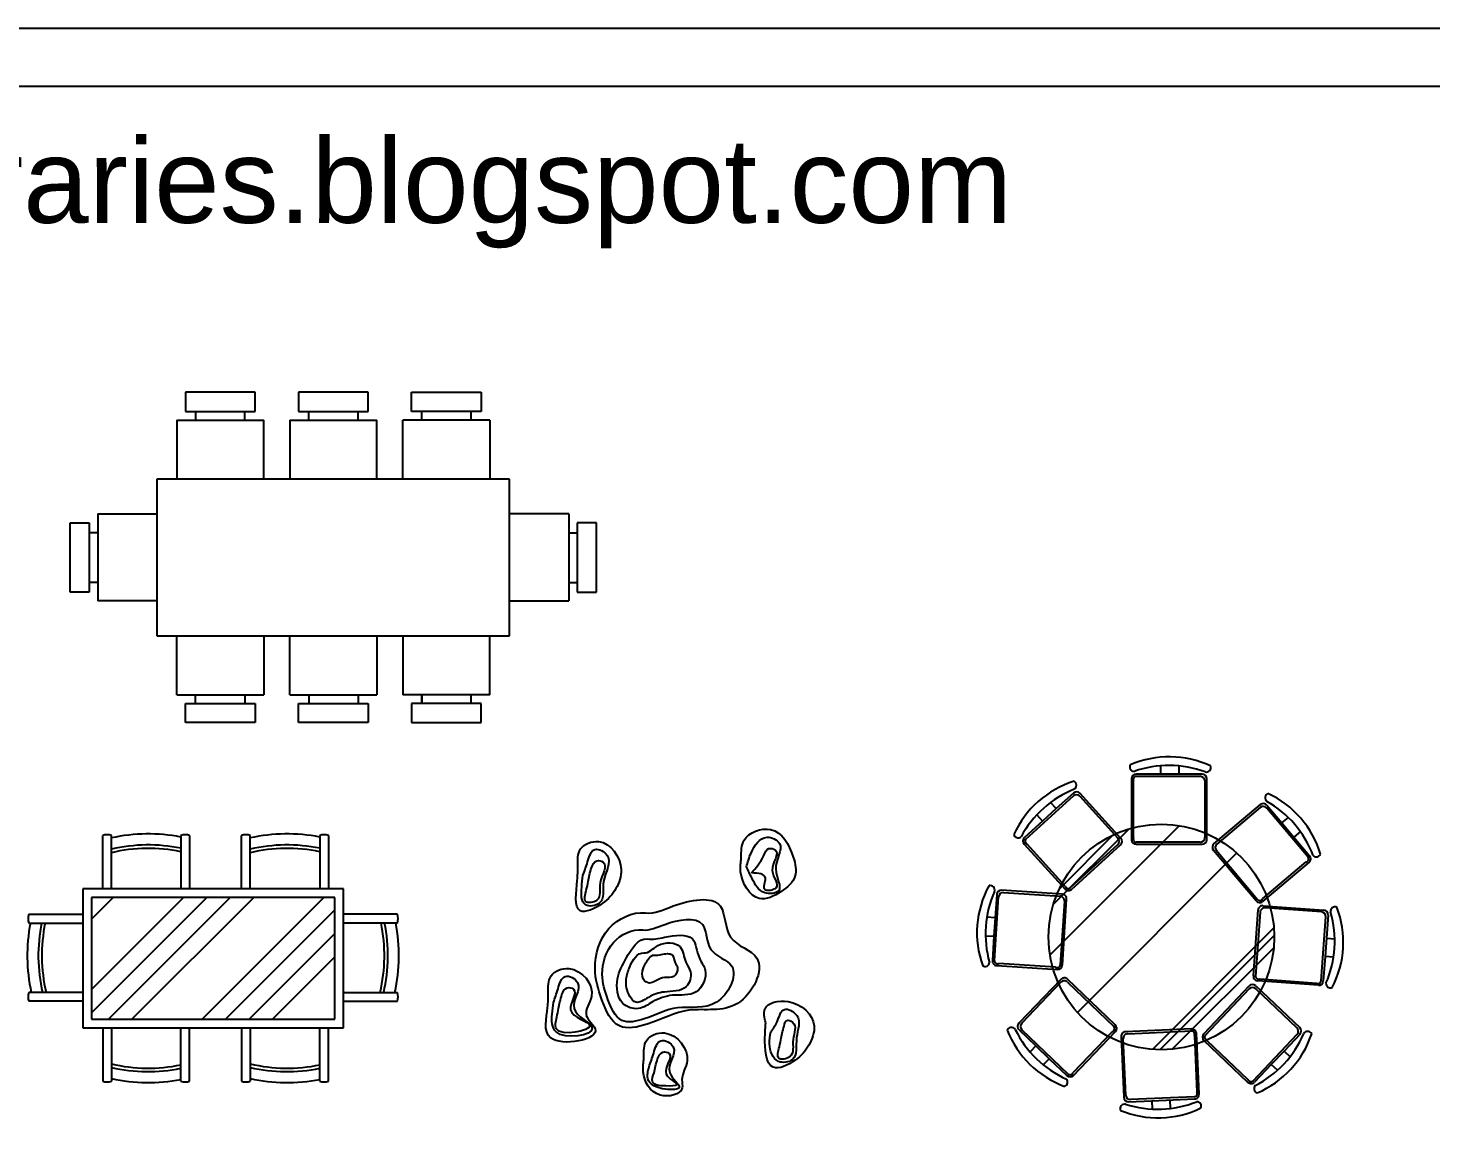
# Model space of a CAD drawing. Header units: inches. Extents: x 10.6 to 53.1, y 11.1 to 35.9.
# Drawn here: x 15.06 to 23.13, y 29.51 to 35.88 of the extents above; entities that cross this region are included whole.
import ezdxf

# ---------------------------------------------------------------- set-up
doc = ezdxf.new("R2010")
doc.units = ezdxf.units.IN
doc.header["$MEASUREMENT"] = 0
for name, color, linetype in [('02', 2, 'Continuous'), ('4', 4, 'Continuous'), ('kadrbm', 4, 'Continuous')]:
    doc.layers.add(name, color=color, linetype=linetype)
doc.styles.add('bmmm', font='swissel.ttf')

# ---------------------------------------------------------------- blocks, each defined once
blk = doc.blocks.new('kadrbm')
at = {"layer": 'kadrbm', "color": 4}
blk.add_lwpolyline([(0, 0), (0, 24.7972), (21, 24.7972), (21, 0), (0, 0)], close=True, dxfattribs=at)
blk.add_lwpolyline([(20.6631, 0.3257), (20.6631, 24.4603), (0.3369, 24.4603), (0.3369, 0.3257), (20.6631, 0.3257)], dxfattribs=at)
at = {"layer": 'kadrbm', "color": 211, "true_color": 0xf674fb, "style": 'bmmm'}
blk.add_text('www.cad-libraries.blogspot.com', height=0.485134, dxfattribs=at).set_placement((0.5726, 23.6772))

msp = doc.modelspace()

# ---------------------------------------------------------------- linework, layer by layer
at = {"layer": '02'}
for p, q in [((16.3694, 33.7907), (15.9694, 33.7907)), ((15.9694, 33.7907), (15.9694, 33.6799)), ((16.3694, 33.6799), (16.3694, 33.7907)), ((17.0194, 33.7907), (16.6194, 33.7907)), ((16.6194, 33.7907), (16.6194, 33.6799)), ((17.0194, 33.6799), (17.0194, 33.7907)), ((17.2694, 33.7907), (17.6694, 33.7907)), ((17.2694, 33.6799), (17.2694, 33.7907)), ((17.6694, 33.7907), (17.6694, 33.6799)), ((15.9694, 33.6799), (16.3694, 33.6799)), ((16.0275, 33.6804), (16.0275, 33.6308)), ((16.31, 33.6308), (16.31, 33.6804)), ((16.6194, 33.6799), (17.0194, 33.6799)), ((16.6783, 33.6319), (16.6783, 33.6825)), ((16.9625, 33.6319), (16.9625, 33.6804)), ((17.6694, 33.6799), (17.2694, 33.6799)), ((17.3288, 33.6308), (17.3288, 33.6804)), ((17.6112, 33.6804), (17.6112, 33.6308)), ((15.9194, 33.6308), (16.4194, 33.6308)), ((15.9194, 33.6308), (15.9194, 33.2907)), ((16.4194, 33.2907), (16.4194, 33.6308)), ((16.5694, 33.6308), (16.5694, 33.2907)), ((16.5694, 33.6308), (17.0694, 33.6308)), ((17.0694, 33.2907), (17.0694, 33.6308)), ((17.7194, 33.6308), (17.2194, 33.6308)), ((17.2194, 33.2907), (17.2194, 33.6308)), ((17.7194, 33.6308), (17.7194, 33.2907)), ((17.8333, 33.2907), (15.8054, 33.2907)), ((15.8054, 33.2907), (15.8054, 32.3907)), ((17.8333, 32.3907), (17.8333, 33.2907)), ((15.4652, 33.0907), (15.4652, 32.5907)), ((15.4652, 33.0907), (15.8054, 33.0907)), ((18.1735, 33.0907), (17.8333, 33.0907)), ((18.1735, 33.0907), (18.1735, 32.5907)), ((15.3054, 32.6407), (15.3054, 33.0407)), ((15.3054, 33.0407), (15.4162, 33.0407)), ((15.4162, 33.0407), (15.4162, 32.6407)), ((18.2225, 33.0407), (18.2225, 32.6407)), ((18.3333, 33.0407), (18.2225, 33.0407)), ((18.3333, 32.6407), (18.3333, 33.0407)), ((15.4641, 32.9818), (15.4136, 32.9818)), ((18.1746, 32.9818), (18.2252, 32.9818)), ((15.4641, 32.6975), (15.4157, 32.6975)), ((18.1746, 32.6975), (18.223, 32.6975)), ((15.4162, 32.6407), (15.3054, 32.6407)), ((18.2225, 32.6407), (18.3333, 32.6407)), ((15.8054, 32.5907), (15.4652, 32.5907)), ((17.8333, 32.5907), (18.1735, 32.5907)), ((15.8054, 32.3907), (17.8333, 32.3907)), ((15.9194, 32.0505), (15.9194, 32.3907)), ((16.4194, 32.3907), (16.4194, 32.0505)), ((16.5694, 32.0505), (16.5694, 32.3907)), ((17.0694, 32.3907), (17.0694, 32.0505)), ((17.2194, 32.3907), (17.2194, 32.0505)), ((17.7194, 32.0505), (17.7194, 32.3907)), ((15.9194, 32.0505), (16.4194, 32.0505)), ((16.0275, 32.001), (16.0275, 32.0505)), ((16.31, 32.0505), (16.31, 32.001)), ((16.5694, 32.0505), (17.0694, 32.0505)), ((16.6783, 32.0494), (16.6783, 31.9989)), ((16.9625, 32.0494), (16.9625, 32.001)), ((17.7194, 32.0505), (17.2194, 32.0505)), ((17.3262, 32.0494), (17.3262, 32.001)), ((17.3288, 32.0505), (17.3288, 32.001)), ((17.6112, 32.0505), (17.6105, 31.9989)), ((15.9694, 32.0015), (16.3694, 32.0015)), ((15.9694, 31.8907), (15.9694, 32.0015)), ((16.3694, 32.0015), (16.3694, 31.8907)), ((16.6194, 32.0015), (17.0194, 32.0015)), ((16.6194, 31.8907), (16.6194, 32.0015)), ((17.0194, 32.0015), (17.0194, 31.8907)), ((17.6694, 32.0015), (17.2694, 32.0015)), ((17.2694, 32.0015), (17.2694, 31.8907)), ((17.6694, 31.8907), (17.6694, 32.0015)), ((16.3694, 31.8907), (15.9694, 31.8907)), ((17.0194, 31.8907), (16.6194, 31.8907)), ((17.2694, 31.8907), (17.6694, 31.8907)), ((21.5769, 31.6431), (21.5769, 31.5941)), ((21.6833, 31.5941), (21.6833, 31.6422)), ((21.41, 31.5675), (21.41, 31.2177)), ((21.4219, 31.2297), (21.4219, 31.5555)), ((21.8169, 31.5941), (21.4366, 31.5941)), ((21.4367, 31.5821), (21.8049, 31.5821)), ((21.8315, 31.5555), (21.8315, 31.2297)), ((21.8435, 31.2177), (21.8435, 31.5675)), ((20.8029, 31.2217), (21.0756, 31.4691)), ((21.0764, 31.4861), (20.9775, 31.3963)), ((21.1132, 31.4673), (21.332, 31.2261)), ((21.349, 31.2252), (21.114, 31.4842)), ((20.9775, 31.3963), (20.8986, 31.3248)), ((20.9775, 31.3963), (20.9451, 31.4319)), ((21.8844, 31.194), (22.1517, 31.4195)), ((22.1503, 31.4026), (21.9013, 31.1926)), ((22.4252, 31.118), (22.1878, 31.3994)), ((22.1892, 31.4163), (22.2754, 31.3142)), ((20.8986, 31.3248), (20.7947, 31.2305)), ((20.8657, 31.361), (20.8986, 31.3248)), ((22.2754, 31.3142), (22.3121, 31.3452)), ((22.2754, 31.3142), (22.344, 31.2328)), ((21.6863, 31.299), (20.9413, 30.554)), ((21.396, 31.2803), (20.9601, 30.8443)), ((21.3043, 31.2451), (20.9953, 30.9361)), ((22.3814, 31.2644), (22.344, 31.2328)), ((22.344, 31.2328), (22.4344, 31.1256)), ((20.7929, 31.1929), (21.0279, 30.9339)), ((21.0287, 30.9508), (20.8098, 31.1921)), ((21.3302, 31.1885), (21.0575, 30.9411)), ((21.0655, 30.9321), (21.3472, 31.1877)), ((21.4366, 31.1911), (21.8169, 31.1911)), ((21.8049, 31.2031), (21.4367, 31.2031)), ((22.1264, 30.8658), (21.8812, 31.1565)), ((21.8981, 31.1551), (22.1355, 30.8736)), ((22.0154, 31.1416), (21.0988, 30.225)), ((22.4313, 31.0881), (22.1639, 30.8626)), ((22.1654, 30.8795), (22.4144, 31.0895)), ((20.6349, 30.9021), (20.6262, 30.7688)), ((21.0122, 30.9042), (20.6632, 30.9269)), ((20.6744, 30.9142), (20.9994, 30.893)), ((15.4284, 30.7607), (15.5535, 30.8858)), ((15.4284, 30.2218), (16.0923, 30.8858)), ((15.4284, 30.3565), (15.9576, 30.8858)), ((16.8284, 30.8858), (15.4284, 30.8858)), ((15.4284, 30.8858), (15.4284, 30.1858)), ((15.527, 30.1858), (16.227, 30.8858)), ((15.6617, 30.1858), (16.3617, 30.8858)), ((16.0658, 30.1858), (16.7658, 30.8858)), ((16.8284, 30.1858), (16.8284, 30.8858)), ((20.6222, 30.5219), (20.6461, 30.8894)), ((21.0242, 30.8648), (21.0003, 30.4973)), ((21.0123, 30.4964), (21.037, 30.8759)), ((22.167, 30.8384), (22.5158, 30.8132)), ((22.503, 30.8021), (22.1781, 30.8256)), ((16.2005, 30.1858), (16.8284, 30.8136)), ((20.6262, 30.7688), (20.5782, 30.7719)), ((20.6262, 30.7688), (20.6193, 30.6626)), ((22.1111, 30.4344), (22.1385, 30.8138)), ((22.1496, 30.801), (22.1231, 30.4337)), ((22.5011, 30.4064), (22.5276, 30.7736)), ((22.5404, 30.7847), (22.5308, 30.6515)), ((16.3352, 30.1858), (16.8284, 30.6789)), ((20.5704, 30.6657), (20.6193, 30.6626)), ((20.6193, 30.6626), (20.6102, 30.5226)), ((22.229, 30.7103), (21.5301, 30.0114)), ((22.231, 30.6671), (21.5733, 30.0094)), ((22.2281, 30.5963), (21.6441, 30.0123)), ((22.5308, 30.6515), (22.5231, 30.5453)), ((22.5308, 30.6515), (22.5788, 30.648)), ((16.4699, 30.1858), (16.8284, 30.5442)), ((20.9728, 30.4843), (20.6478, 30.5055)), ((22.5231, 30.5453), (22.513, 30.4054)), ((22.572, 30.5418), (22.5231, 30.5453)), ((20.635, 30.4943), (20.984, 30.4716)), ((22.1486, 30.4171), (22.4735, 30.3936)), ((21.0041, 30.4147), (20.7625, 30.1619)), ((20.7794, 30.1623), (21.0045, 30.3978)), ((21.3167, 30.1527), (21.0417, 30.4156)), ((21.0421, 30.3986), (21.3083, 30.1442)), ((21.8251, 30.1006), (22.0867, 30.3767)), ((22.0872, 30.3597), (21.8339, 30.0925)), ((22.1243, 30.3777), (22.3782, 30.1371)), ((22.3612, 30.1367), (22.1248, 30.3607)), ((22.4846, 30.3808), (22.1357, 30.406)), ((15.4284, 30.1858), (16.8284, 30.1858)), ((20.7633, 30.1243), (20.8599, 30.032)), ((21.0464, 29.8702), (20.7802, 30.1247)), ((21.3006, 30.1147), (21.0755, 29.8793)), ((21.0758, 29.8623), (21.3175, 30.1151)), ((21.7558, 30.1297), (21.3758, 30.1135)), ((21.3883, 30.102), (21.7561, 30.1178)), ((21.7984, 29.7549), (21.7835, 30.1043)), ((22.1089, 29.8318), (22.3622, 30.099)), ((22.3792, 30.0995), (22.2873, 30.0025)), ((20.8599, 30.032), (20.8266, 29.9972)), ((20.8599, 30.032), (20.9368, 29.9584)), ((21.3503, 30.0858), (21.3653, 29.7364)), ((21.3767, 29.7489), (21.3628, 30.0743)), ((21.772, 30.0918), (21.7859, 29.7664)), ((22.0799, 29.8224), (21.8261, 30.063)), ((21.843, 30.0635), (22.0795, 29.8394)), ((20.903, 29.923), (20.9368, 29.9584)), ((20.9368, 29.9584), (21.0382, 29.8615)), ((22.2873, 30.0025), (22.214, 29.9253)), ((22.2873, 30.0025), (22.3222, 29.9694)), ((22.214, 29.9253), (22.1175, 29.8234)), ((22.2496, 29.8916), (22.214, 29.9253)), ((21.393, 29.7109), (21.5265, 29.7166)), ((21.7723, 29.7391), (21.4045, 29.7234)), ((21.5265, 29.7166), (21.773, 29.7272)), ((21.5265, 29.7166), (21.5285, 29.6686)), ((21.6349, 29.6722), (21.6328, 29.7212))]:
    msp.add_line(p, q, dxfattribs=at)
msp.add_circle((21.582, 30.6584), 0.6491, dxfattribs=at)
for centre, radius, start, end in [((21.4255, 31.636), 0.0255, 152.46732, 268.06456), ((21.6272, 31.1305), 0.5638, 65.0156, 113.44692), ((21.6252, 31.0444), 0.6006, 69.62367, 109.50856), ((21.84, 31.6334), 0.0266, 257.62576, 17.80474), ((21.2474, 31.0153), 0.5638, 107.23404, 155.66536), ((21.0671, 31.5307), 0.0266, 299.84419, 60.02318), ((21.4366, 31.5675), 0.0266, 90, 180), ((21.4389, 31.5635), 0.0188, 96.7142, 205.1766), ((21.8049, 31.5555), 0.0266, 0, 90), ((21.8169, 31.5675), 0.0266, 0, 90), ((21.3038, 30.9501), 0.6006, 111.8421, 151.72702), ((21.0935, 31.4494), 0.0266, 42.21844, 132.21844), ((21.0943, 31.4664), 0.0266, 42.21844, 132.21844), ((22.2044, 31.4593), 0.0266, 112.34216, 232.52115), ((21.9572, 30.9724), 0.5638, 16.69998, 65.1313), ((22.1674, 31.3823), 0.0266, 40.1469, 130.1469), ((22.1689, 31.3992), 0.0266, 40.1469, 130.1469), ((21.8927, 30.9153), 0.6006, 20.63831, 60.52325), ((20.7583, 31.2541), 0.0255, 194.68576, 310.283), ((20.8126, 31.2108), 0.0266, 132.21844, 222.21844), ((21.3123, 31.2082), 0.0266, 312.21844, 42.21844), ((21.3293, 31.2074), 0.0266, 312.21844, 42.21844), ((21.4389, 31.2218), 0.0188, 154.8234, 263.2858), ((21.8049, 31.2297), 0.0266, 270, 0), ((15.7556, 30.2536), 0.9339, 78.40125, 103.13464), ((15.7556, 30.2536), 0.9139, 78.14378, 103.42739), ((16.5536, 30.2536), 0.9339, 78.40125, 103.13464), ((16.5536, 30.2536), 0.9139, 78.14378, 103.42739), ((20.817, 31.2094), 0.0188, 138.93263, 247.39503), ((21.4366, 31.2177), 0.0266, 180, 270), ((21.8169, 31.2177), 0.0266, 270, 0), ((21.9016, 31.1737), 0.0266, 130.1469, 220.1469), ((21.9185, 31.1722), 0.0266, 130.1469, 220.1469), ((22.4095, 31.1076), 0.0188, 284.9703, 33.43271), ((22.4141, 31.1084), 0.0266, 310.1469, 40.1469), ((22.4736, 31.1441), 0.0255, 222.08234, 337.67958), ((21.0851, 30.6827), 0.5638, 151.2918, 199.72312), ((21.171, 30.6751), 0.6006, 155.89987, 195.78478), ((20.5971, 30.9277), 0.0266, 343.90196, 104.08095), ((20.6614, 30.9004), 0.0266, 86.27621, 176.2762), ((20.6726, 30.8876), 0.0266, 86.27621, 176.2762), ((21.0104, 30.8777), 0.0266, 356.2762, 86.27621), ((21.0476, 30.9518), 0.0266, 222.21844, 312.21844), ((21.0466, 30.9563), 0.0188, 197.04184, 305.50424), ((20.9977, 30.8665), 0.0266, 356.2762, 86.27621), ((22.1468, 30.8829), 0.0266, 220.1469, 310.1469), ((22.1483, 30.8873), 0.0188, 226.8611, 335.3235), ((22.1651, 30.8119), 0.0266, 85.86608, 175.86608), ((22.1762, 30.799), 0.0266, 85.86608, 175.86608), ((22.5813, 30.8049), 0.0266, 68.06134, 188.24033), ((22.0644, 30.6289), 0.5638, 332.41916, 20.85048), ((22.5011, 30.7756), 0.0266, 355.86608, 85.86608), ((22.5139, 30.7866), 0.0266, 355.86608, 85.86608), ((21.9784, 30.6331), 0.6006, 336.35749, 16.24242), ((16.057, 30.5509), 0.9339, 168.40125, 193.13464), ((16.057, 30.5509), 0.9139, 168.14378, 193.42739), ((16.1998, 30.5509), 0.9139, 346.57261, 11.85622), ((16.1998, 30.5509), 0.9339, 346.86536, 11.59875), ((20.5677, 30.5142), 0.0255, 238.74352, 354.34077), ((20.6367, 30.5208), 0.0266, 176.2762, 266.27621), ((20.6409, 30.5229), 0.0188, 182.9904, 291.4528), ((20.9819, 30.5007), 0.0188, 241.09961, 349.56201), ((20.9857, 30.4981), 0.0266, 266.27621, 356.2762), ((21.0233, 30.3963), 0.0266, 46.28897, 136.28897), ((22.1377, 30.4325), 0.0266, 175.86608, 265.86608), ((22.1418, 30.4346), 0.0188, 182.58028, 291.04268), ((21.0237, 30.3794), 0.0266, 46.28897, 136.28897), ((22.106, 30.3584), 0.0266, 46.53588, 136.53588), ((22.1065, 30.3414), 0.0266, 46.53588, 136.53588), ((22.4826, 30.4099), 0.0188, 240.68948, 349.15189), ((22.4865, 30.4073), 0.0266, 265.86608, 355.86608), ((22.554, 30.3913), 0.0255, 177.80152, 293.39876), ((20.7194, 30.1118), 0.0266, 33.91473, 154.09372), ((21.2208, 30.3283), 0.5638, 201.30457, 249.73589), ((21.2817, 30.3891), 0.6006, 205.91264, 245.79758), ((20.7817, 30.1435), 0.0266, 136.28897, 226.28897), ((20.7986, 30.1439), 0.0266, 136.28897, 226.28897), ((21.2938, 30.1322), 0.0188, 291.11238, 39.57478), ((21.2983, 30.1335), 0.0266, 316.28897, 46.28897), ((21.3769, 30.0869), 0.0266, 92.44595, 182.44595), ((21.3894, 30.0755), 0.0266, 92.44595, 182.44595), ((21.7569, 30.1032), 0.0266, 2.44595, 92.44595), ((21.7547, 30.099), 0.0188, 337.26935, 85.73175), ((21.8444, 30.0823), 0.0266, 136.53588, 226.53588), ((21.8483, 30.3385), 0.6006, 297.02729, 336.91219), ((21.9122, 30.2807), 0.5638, 293.08896, 341.52029), ((22.3429, 30.1174), 0.0266, 316.53588, 46.53588), ((22.3599, 30.1178), 0.0266, 316.53588, 46.53588), ((22.4236, 30.0892), 0.0266, 28.73114, 148.91013), ((21.8489, 30.0813), 0.0188, 143.25008, 251.71248), ((15.7556, 30.8179), 0.9139, 256.57261, 281.85622), ((15.7556, 30.8179), 0.9339, 256.86536, 281.59875), ((16.5536, 30.8179), 0.9139, 256.57261, 281.85622), ((16.5536, 30.8179), 0.9339, 256.86536, 281.59875), ((21.0566, 29.8807), 0.0266, 226.28897, 316.28897), ((21.0577, 29.8852), 0.0188, 233.00317, 341.46557), ((21.0173, 29.8235), 0.0255, 288.7563, 44.35354), ((22.0969, 29.8462), 0.0188, 201.35929, 309.82169), ((22.0982, 29.8418), 0.0266, 226.53588, 316.53588), ((22.1403, 29.7866), 0.0255, 138.47132, 254.06856), ((21.3716, 29.6707), 0.0266, 80.0717, 200.25069), ((21.3919, 29.7375), 0.0266, 182.44595, 272.44595), ((21.5611, 30.2683), 0.6006, 252.06961, 291.95454), ((21.4033, 29.75), 0.0266, 182.44595, 272.44595), ((21.7693, 29.7577), 0.0188, 279.16014, 27.62255), ((21.7719, 29.7538), 0.0266, 272.44595, 2.44595), ((21.7859, 29.6858), 0.0255, 334.91327, 90.51051), ((21.5627, 30.1822), 0.5638, 247.46155, 295.89287)]:
    msp.add_arc(centre, radius, start, end, dxfattribs=at)
for points in [[(19.1662, 31.1147), (19.1623, 31.0332), (19.269, 30.8791), (19.3958, 30.9202), (19.4748, 31.0068), (19.4648, 31.1168), (19.3348, 31.2768), (19.1818, 31.2143), (19.1662, 31.1147)], [(19.1956, 31.0625), (19.228, 30.9943), (19.3005, 30.9126), (19.3793, 30.9227), (19.3641, 31.0479), (19.3848, 31.1968), (19.3139, 31.232), (19.2221, 31.1407), (19.1956, 31.0625)], [(18.2262, 31.0647), (18.2223, 30.9832), (18.239, 30.8091), (18.3658, 30.8502), (18.4448, 30.9368), (18.4748, 31.0468), (18.3448, 31.2068), (18.2418, 31.1643), (18.2262, 31.0647)], [(18.2556, 31.0125), (18.248, 30.9443), (18.2705, 30.8426), (18.3493, 30.8527), (18.3741, 30.9779), (18.3948, 31.1268), (18.3239, 31.162), (18.2821, 31.0907), (18.2556, 31.0125)], [(19.2248, 31.0268), (19.3048, 30.9968), (19.3013, 30.9315), (19.3644, 30.9396), (19.3442, 31.0397), (19.3608, 31.1588), (19.3248, 31.1668), (19.2948, 31.1268), (19.2248, 31.0268)], [(18.2848, 30.9768), (18.2748, 30.9268), (18.2713, 30.8615), (18.3344, 30.8696), (18.3542, 30.9697), (18.3708, 31.0888), (18.3348, 31.0968), (18.3048, 31.0568), (18.2848, 30.9768)], [(18.0562, 30.3347), (18.0523, 30.2532), (18.069, 30.0791), (18.3258, 30.1302), (18.2748, 30.2068), (18.3048, 30.3168), (18.1748, 30.4768), (18.0718, 30.4343), (18.0562, 30.3347)], [(18.0856, 30.2825), (18.078, 30.2143), (18.1005, 30.1126), (18.3093, 30.1327), (18.2041, 30.2479), (18.2248, 30.3968), (18.1539, 30.432), (18.1121, 30.3607), (18.0856, 30.2825)], [(18.1148, 30.2468), (18.1048, 30.1968), (18.1013, 30.1315), (18.2944, 30.1496), (18.1842, 30.2397), (18.2008, 30.3588), (18.1648, 30.3668), (18.1348, 30.3268), (18.1148, 30.2468)], [(19.3062, 30.1647), (19.3023, 30.0832), (19.349, 29.9091), (19.4758, 29.9502), (19.5548, 30.0368), (19.5848, 30.1468), (19.4348, 30.2868), (19.3018, 30.2443), (19.3062, 30.1647)], [(19.3356, 30.1125), (19.328, 30.0443), (19.3805, 29.9426), (19.4593, 29.9527), (19.4841, 30.0779), (19.4848, 30.2068), (19.4139, 30.242), (19.3721, 30.1707), (19.3356, 30.1125)], [(19.3948, 30.0768), (19.3848, 30.0268), (19.3813, 29.9615), (19.4444, 29.9696), (19.4642, 30.0697), (19.4608, 30.1688), (19.4248, 30.1768), (19.4148, 30.1568), (19.3948, 30.0768)], [(18.6062, 29.9647), (18.6023, 29.8832), (18.699, 29.7491), (18.8258, 29.7902), (18.8248, 29.8368), (18.8548, 29.9468), (18.7248, 30.1068), (18.6218, 30.0643), (18.6062, 29.9647)], [(18.6356, 29.9125), (18.628, 29.8443), (18.7305, 29.7826), (18.8093, 29.7927), (18.7541, 29.8779), (18.7748, 30.0268), (18.7039, 30.062), (18.6621, 29.9907), (18.6356, 29.9125)], [(18.6648, 29.8768), (18.6548, 29.8268), (18.7313, 29.8015), (18.7944, 29.8096), (18.7342, 29.8697), (18.7508, 29.9888), (18.7148, 29.9968), (18.6848, 29.9568), (18.6648, 29.8768)]]:
    msp.add_spline(points, degree=3, dxfattribs=at)
at = {"layer": '02', "start_tangent": (-0.994663, 0.103181), "end_tangent": (-0.994663, 0.103181)}
for points in [[(18.6148, 30.7968), (18.4048, 30.7068), (18.3248, 30.4768), (18.3648, 30.2968), (18.4648, 30.1468), (18.6248, 30.1568), (18.8648, 30.2368), (19.1448, 30.2768), (19.2548, 30.5368), (19.1048, 30.6568), (19.0448, 30.8368), (18.7748, 30.8368), (18.6148, 30.7968)], [(18.5988, 30.6988), (18.4308, 30.6268), (18.3668, 30.4428), (18.3988, 30.2988), (18.4788, 30.1788), (18.6068, 30.1868), (18.7988, 30.2508), (19.0228, 30.2828), (19.1108, 30.4908), (18.9908, 30.5868), (18.9428, 30.7308), (18.7268, 30.7308), (18.5988, 30.6988)], [(18.6248, 30.6468), (18.5048, 30.5368), (18.4548, 30.4168), (18.4848, 30.2768), (18.5748, 30.2468), (18.656, 30.2848), (18.7712, 30.3232), (18.9056, 30.3424), (18.9584, 30.4672), (18.9248, 30.5368), (18.8848, 30.6468), (18.7248, 30.6568), (18.6248, 30.6468)], [(18.6048, 30.5668), (18.5248, 30.4868), (18.5048, 30.4168), (18.5248, 30.3168), (18.5589, 30.2831), (18.6317, 30.3112), (18.7239, 30.3419), (18.8492, 30.3729), (18.8736, 30.4571), (18.8468, 30.5128), (18.8148, 30.6008), (18.6868, 30.6088), (18.6048, 30.5668)], [(18.6658, 30.5538), (18.6178, 30.5098), (18.5978, 30.4618), (18.6098, 30.4058), (18.6458, 30.3938), (18.6782, 30.409), (18.7243, 30.4244), (18.7781, 30.432), (18.7992, 30.482), (18.7858, 30.5098), (18.7698, 30.5538), (18.7058, 30.5578), (18.6658, 30.5538)]]:
    msp.add_spline(points, degree=3, dxfattribs=at)
at = {"layer": '4'}
for p, q in [((15.4934, 30.9358), (15.4934, 31.2427)), ((15.5434, 30.9358), (15.5434, 31.2418)), ((15.9434, 31.2426), (15.9434, 30.9358)), ((15.9934, 31.2419), (15.9934, 30.9358)), ((16.2914, 30.9358), (16.2914, 31.2427)), ((16.3414, 30.9358), (16.3414, 31.2418)), ((16.7414, 31.2426), (16.7414, 30.9358)), ((16.7914, 31.2419), (16.7914, 30.9358)), ((16.8784, 30.9358), (15.3784, 30.9358)), ((15.3784, 30.9358), (15.3784, 30.1358)), ((16.8784, 30.1358), (16.8784, 30.9358)), ((15.0687, 30.7887), (15.3784, 30.7887)), ((17.188, 30.7887), (16.8784, 30.7887)), ((15.068, 30.7387), (15.3784, 30.7387)), ((17.1887, 30.7387), (16.8784, 30.7387)), ((15.3784, 30.3387), (15.0688, 30.3387)), ((16.8784, 30.3387), (17.1879, 30.3387)), ((15.3784, 30.2887), (15.0679, 30.2887)), ((16.8784, 30.2887), (17.1888, 30.2887)), ((15.3784, 30.1358), (16.8784, 30.1358)), ((15.4934, 30.1358), (15.4934, 29.8289)), ((15.5434, 30.1358), (15.5434, 29.8298)), ((15.9434, 29.829), (15.9434, 30.1358)), ((15.9934, 29.8297), (15.9934, 30.1358)), ((16.2914, 30.1358), (16.2914, 29.8289)), ((16.3414, 30.1358), (16.3414, 29.8298)), ((16.7414, 29.829), (16.7414, 30.1358)), ((16.7914, 29.8297), (16.7914, 30.1358))]:
    msp.add_line(p, q, dxfattribs=at)
for centre, radius, start, end in [((15.5171, 31.1685), 0.0779, 70.2624, 107.72256), ((15.7556, 30.267), 0.9839, 78.99821, 102.45616), ((15.9673, 31.1685), 0.0779, 70.4535, 107.91161), ((16.3151, 31.1685), 0.0779, 70.2624, 107.72256), ((16.5536, 30.267), 0.9839, 78.99821, 102.45616), ((16.7653, 31.1685), 0.0779, 70.4535, 107.91161), ((15.1421, 30.7626), 0.0779, 160.45349, 197.9116), ((17.1146, 30.7626), 0.0779, 342.0884, 19.54651), ((16.0436, 30.5509), 0.9839, 168.99821, 192.45616), ((16.2132, 30.5509), 0.9839, 347.54384, 11.00179), ((15.1421, 30.3124), 0.0779, 160.2624, 197.72256), ((17.1146, 30.3124), 0.0779, 342.27744, 19.7376), ((15.5171, 29.903), 0.0779, 252.27744, 289.7376), ((15.7556, 30.8045), 0.9839, 257.54384, 281.00179), ((15.9673, 29.903), 0.0779, 252.08839, 289.5465), ((16.3151, 29.903), 0.0779, 252.27744, 289.7376), ((16.5536, 30.8045), 0.9839, 257.54384, 281.00179), ((16.7653, 29.903), 0.0779, 252.08839, 289.5465)]:
    msp.add_arc(centre, radius, start, end, dxfattribs=at)

# ---------------------------------------------------------------- block references
at = {"layer": 'kadrbm'}
msp.add_blockref('kadrbm', (10.5853, 11.0876), dxfattribs=at)

doc.saveas('drawing.dxf')
